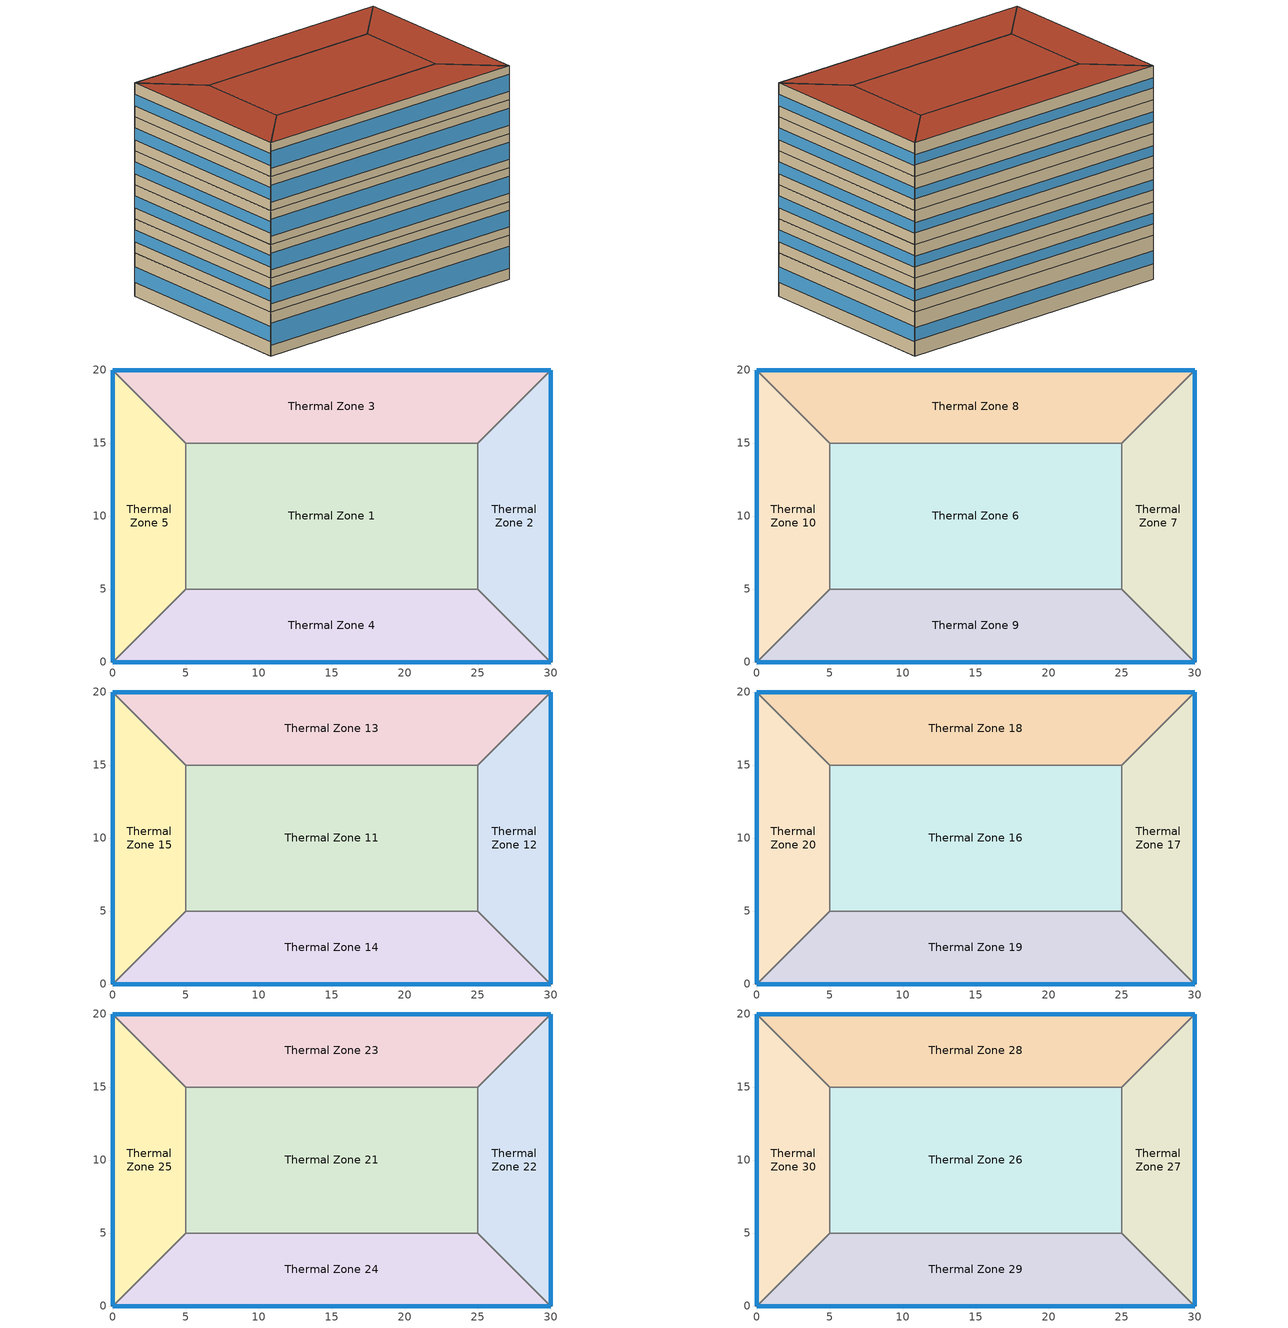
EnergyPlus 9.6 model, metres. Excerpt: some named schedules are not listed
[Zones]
Thermal Zone 1
 floor ground (ExtSlabCarpet): 5,5 5,15 25,15 25,5 z0
 wall to Thermal Zone 5 (Interior Wall): 5,15 5,5 z0:4.5
 wall to Thermal Zone 3 (Interior Wall): 25,15 5,15 z0:4.5
 wall to Thermal Zone 2 (Interior Wall): 25,5 25,15 z0:4.5
 wall to Thermal Zone 4 (Interior Wall): 5,5 25,5 z0:4.5
Thermal Zone 2
 floor ground (ExtSlabCarpet): 25,5 25,15 30,20 30,0 z0
 wall outside (Ext Wall): 30,0 30,20 z0:4.5
 wall to Thermal Zone 4 (Interior Wall): 25,5 30,0 z0:4.5
 wall to Thermal Zone 3 (Interior Wall): 30,20 25,15 z0:4.5
 window (Ext Window): 30,0.01 30,19.99 z1.46:3.04
Thermal Zone 3
 floor ground (ExtSlabCarpet): 5,15 0,20 30,20 25,15 z0
 wall outside (Ext Wall): 30,20 0,20 z0:4.5
 wall to Thermal Zone 5 (Interior Wall): 0,20 5,15 z0:4.5
 window (Ext Window): 29.99,20 0.01,20 z1.57:2.92
Thermal Zone 4
 floor ground (ExtSlabCarpet): 25,5 30,0 0,0 5,5 z0
 wall outside (Ext Wall): 0,0 30,0 z0:4.5
 wall to Thermal Zone 5 (Interior Wall): 5,5 0,0 z0:4.5
 window (Ext Window): 0.01,0 29.99,0 z1.12:3.38
Thermal Zone 5
 floor ground (ExtSlabCarpet): 0,20 5,15 5,5 0,0 z0
 wall outside (Ext Wall): 0,20 0,0 z0:4.5
 window (Ext Window): 0,19.99 0,0.01 z1.46:3.04
Thermal Zone 6
 floor to Thermal Zone 1 (Interior Floor): 5,5 5,15 25,15 25,5 z4.5
 wall to Thermal Zone 10 (Interior Wall): 5,15 5,5 z4.5:8
 wall to Thermal Zone 8 (Interior Wall): 25,15 5,15 z4.5:8
 wall to Thermal Zone 7 (Interior Wall): 25,5 25,15 z4.5:8
 wall to Thermal Zone 9 (Interior Wall): 5,5 25,5 z4.5:8
Thermal Zone 7
 floor to Thermal Zone 2 (Interior Floor): 25,5 25,15 30,20 30,0 z4.5
 wall outside (Ext Wall): 30,0 30,20 z4.5:8
 wall to Thermal Zone 9 (Interior Wall): 25,5 30,0 z4.5:8
 wall to Thermal Zone 8 (Interior Wall): 30,20 25,15 z4.5:8
 window (Ext Window): 30,0.01 30,19.99 z5.64:6.86
Thermal Zone 8
 floor to Thermal Zone 3 (Interior Floor): 5,15 0,20 30,20 25,15 z4.5
 wall outside (Ext Wall): 30,20 0,20 z4.5:8
 wall to Thermal Zone 10 (Interior Wall): 0,20 5,15 z4.5:8
 window (Ext Window): 29.99,20 0.01,20 z5.72:6.77
Thermal Zone 9
 floor to Thermal Zone 4 (Interior Floor): 25,5 30,0 0,0 5,5 z4.5
 wall outside (Ext Wall): 0,0 30,0 z4.5:8
 wall to Thermal Zone 10 (Interior Wall): 5,5 0,0 z4.5:8
 window (Ext Window): 0.01,0 29.99,0 z5.38:7.12
Thermal Zone 10
 floor to Thermal Zone 5 (Interior Floor): 0,20 5,15 5,5 0,0 z4.5
 wall outside (Ext Wall): 0,20 0,0 z4.5:8
 window (Ext Window): 0,19.99 0,0.01 z5.64:6.86
Thermal Zone 11
 floor to Thermal Zone 6 (Interior Floor): 5,5 5,15 25,15 25,5 z8
 wall to Thermal Zone 15 (Interior Wall): 5,15 5,5 z8:11.5
 wall to Thermal Zone 13 (Interior Wall): 25,15 5,15 z8:11.5
 wall to Thermal Zone 12 (Interior Wall): 25,5 25,15 z8:11.5
 wall to Thermal Zone 14 (Interior Wall): 5,5 25,5 z8:11.5
Thermal Zone 12
 floor to Thermal Zone 7 (Interior Floor): 25,5 25,15 30,20 30,0 z8
 wall outside (Ext Wall): 30,0 30,20 z8:11.5
 wall to Thermal Zone 14 (Interior Wall): 25,5 30,0 z8:11.5
 wall to Thermal Zone 13 (Interior Wall): 30,20 25,15 z8:11.5
 window (Ext Window): 30,0.01 30,19.99 z9.14:10.36
Thermal Zone 13
 floor to Thermal Zone 8 (Interior Floor): 5,15 0,20 30,20 25,15 z8
 wall outside (Ext Wall): 30,20 0,20 z8:11.5
 wall to Thermal Zone 15 (Interior Wall): 0,20 5,15 z8:11.5
 window (Ext Window): 29.99,20 0.01,20 z9.22:10.27
Thermal Zone 14
 floor to Thermal Zone 9 (Interior Floor): 25,5 30,0 0,0 5,5 z8
 wall outside (Ext Wall): 0,0 30,0 z8:11.5
 wall to Thermal Zone 15 (Interior Wall): 5,5 0,0 z8:11.5
 window (Ext Window): 0.01,0 29.99,0 z8.88:10.62
Thermal Zone 15
 floor to Thermal Zone 10 (Interior Floor): 0,20 5,15 5,5 0,0 z8
 wall outside (Ext Wall): 0,20 0,0 z8:11.5
 window (Ext Window): 0,19.99 0,0.01 z9.14:10.36
Thermal Zone 16
 floor to Thermal Zone 11 (Interior Floor): 5,5 5,15 25,15 25,5 z11.5
 wall to Thermal Zone 20 (Interior Wall): 5,15 5,5 z11.5:15
 wall to Thermal Zone 18 (Interior Wall): 25,15 5,15 z11.5:15
 wall to Thermal Zone 17 (Interior Wall): 25,5 25,15 z11.5:15
 wall to Thermal Zone 19 (Interior Wall): 5,5 25,5 z11.5:15
Thermal Zone 17
 floor to Thermal Zone 12 (Interior Floor): 25,5 25,15 30,20 30,0 z11.5
 wall outside (Ext Wall): 30,0 30,20 z11.5:15
 wall to Thermal Zone 19 (Interior Wall): 25,5 30,0 z11.5:15
 wall to Thermal Zone 18 (Interior Wall): 30,20 25,15 z11.5:15
 window (Ext Window): 30,0.01 30,19.99 z12.64:13.86
Thermal Zone 18
 floor to Thermal Zone 13 (Interior Floor): 5,15 0,20 30,20 25,15 z11.5
 wall outside (Ext Wall): 30,20 0,20 z11.5:15
 wall to Thermal Zone 20 (Interior Wall): 0,20 5,15 z11.5:15
 window (Ext Window): 29.99,20 0.01,20 z12.72:13.77
Thermal Zone 19
 floor to Thermal Zone 14 (Interior Floor): 25,5 30,0 0,0 5,5 z11.5
 wall outside (Ext Wall): 0,0 30,0 z11.5:15
 wall to Thermal Zone 20 (Interior Wall): 5,5 0,0 z11.5:15
 window (Ext Window): 0.01,0 29.99,0 z12.38:14.12
Thermal Zone 20
 floor to Thermal Zone 15 (Interior Floor): 0,20 5,15 5,5 0,0 z11.5
 wall outside (Ext Wall): 0,20 0,0 z11.5:15
 window (Ext Window): 0,19.99 0,0.01 z12.64:13.86
Thermal Zone 21
 floor to Thermal Zone 16 (Interior Floor): 5,5 5,15 25,15 25,5 z15
 wall to Thermal Zone 25 (Interior Wall): 5,15 5,5 z15:18.5
 wall to Thermal Zone 23 (Interior Wall): 25,15 5,15 z15:18.5
 wall to Thermal Zone 22 (Interior Wall): 25,5 25,15 z15:18.5
 wall to Thermal Zone 24 (Interior Wall): 5,5 25,5 z15:18.5
Thermal Zone 22
 floor to Thermal Zone 17 (Interior Floor): 25,5 25,15 30,20 30,0 z15
 wall outside (Ext Wall): 30,0 30,20 z15:18.5
 wall to Thermal Zone 24 (Interior Wall): 25,5 30,0 z15:18.5
 wall to Thermal Zone 23 (Interior Wall): 30,20 25,15 z15:18.5
 window (Ext Window): 30,0.01 30,19.99 z16.14:17.36
Thermal Zone 23
 floor to Thermal Zone 18 (Interior Floor): 5,15 0,20 30,20 25,15 z15
 wall outside (Ext Wall): 30,20 0,20 z15:18.5
 wall to Thermal Zone 25 (Interior Wall): 0,20 5,15 z15:18.5
 window (Ext Window): 29.99,20 0.01,20 z16.22:17.27
Thermal Zone 24
 floor to Thermal Zone 19 (Interior Floor): 25,5 30,0 0,0 5,5 z15
 wall outside (Ext Wall): 0,0 30,0 z15:18.5
 wall to Thermal Zone 25 (Interior Wall): 5,5 0,0 z15:18.5
 window (Ext Window): 0.01,0 29.99,0 z15.88:17.62
Thermal Zone 25
 floor to Thermal Zone 20 (Interior Floor): 0,20 5,15 5,5 0,0 z15
 wall outside (Ext Wall): 0,20 0,0 z15:18.5
 window (Ext Window): 0,19.99 0,0.01 z16.14:17.36
Thermal Zone 26
 floor to Thermal Zone 21 (Interior Floor): 5,5 5,15 25,15 25,5 z18.5
 wall to Thermal Zone 30 (Interior Wall): 5,15 5,5 z18.5:22
 wall to Thermal Zone 28 (Interior Wall): 25,15 5,15 z18.5:22
 wall to Thermal Zone 27 (Interior Wall): 25,5 25,15 z18.5:22
 wall to Thermal Zone 29 (Interior Wall): 5,5 25,5 z18.5:22
 roof outside (Ext Roof): 25,5 25,15 5,15 5,5 z22
Thermal Zone 27
 floor to Thermal Zone 22 (Interior Floor): 25,5 25,15 30,20 30,0 z18.5
 wall outside (Ext Wall): 30,0 30,20 z18.5:22
 wall to Thermal Zone 29 (Interior Wall): 25,5 30,0 z18.5:22
 wall to Thermal Zone 28 (Interior Wall): 30,20 25,15 z18.5:22
 window (Ext Window): 30,0.01 30,19.99 z19.64:20.86
 roof outside (Ext Roof): 30,0 30,20 25,15 25,5 z22
Thermal Zone 28
 floor to Thermal Zone 23 (Interior Floor): 5,15 0,20 30,20 25,15 z18.5
 wall outside (Ext Wall): 30,20 0,20 z18.5:22
 wall to Thermal Zone 30 (Interior Wall): 0,20 5,15 z18.5:22
 window (Ext Window): 29.99,20 0.01,20 z19.72:20.77
 roof outside (Ext Roof): 25,15 30,20 0,20 5,15 z22
Thermal Zone 29
 floor to Thermal Zone 24 (Interior Floor): 25,5 30,0 0,0 5,5 z18.5
 wall outside (Ext Wall): 0,0 30,0 z18.5:22
 wall to Thermal Zone 30 (Interior Wall): 5,5 0,0 z18.5:22
 window (Ext Window): 0.01,0 29.99,0 z19.38:21.12
 roof outside (Ext Roof): 5,5 0,0 30,0 25,5 z22
Thermal Zone 30
 floor to Thermal Zone 25 (Interior Floor): 0,20 5,15 5,5 0,0 z18.5
 wall outside (Ext Wall): 0,20 0,0 z18.5:22
 window (Ext Window): 0,19.99 0,0.01 z19.64:20.86
 roof outside (Ext Roof): 0,0 5,5 5,15 0,20 z22
[Building]
Building 1: North Axis {deg}=-0
[Site:Location]
Washington Dc Dulles IntL Ar: Latitude {deg}=38.98; Longitude {deg}=-77.47; Time Zone {hr}=-5; Elevation {m}=82
[SizingPeriod:DesignDay] Month=7; Day of Month=21; Day Type=SummerDesignDay; Daily Dry-Bulb Temperature Range {deltaC}=14.4; Dry-Bulb Temperature Range Modifier Type=DefaultMultipliers; Barometric Pressure {Pa}=86790; Wind Speed {m/s}=5; Wind Direction {deg}=340; Rain Indicator=No; Snow Indicator=No; Daylight Saving Time Indicator=No; Solar Model Indicator=ASHRAETau; ASHRAE Clear Sky Optical Depth for Beam Irradiance (taub)=0.339; ASHRAE Clear Sky Optical Depth for Diffuse Irradiance (taud)=2.366; Begin Environment Reset Mode=FullResetAtBeginEnvironment
Name | Maximum Dry-Bulb Temperature {C} | Humidity Condition Type | Wetbulb or DewPoint at Maximum Dry-Bulb {C} | Enthalpy at Maximum Dry-Bulb {J/kg}
SALT-LAKE-CITY-IAP Ann Clg .4% Condns DB=>MWB | 36.5 | Wetbulb | 17.1
SALT-LAKE-CITY-IAP Ann Clg .4% Condns DP=>MDB | 22.5 | Dewpoint | 15.6
SALT-LAKE-CITY-IAP Ann Clg .4% Condns Enth=>MDB | 30.8 | Enthalpy |  | 59300
SALT-LAKE-CITY-IAP Ann Clg .4% Condns WB=>MDB | 31.2 | Wetbulb | 19
[Material] Thermal Absorptance=0.9
Name | Roughness | Thickness m | Conductivity W/m-K | Density kg/m3 | Specific Heat J/kg-K | Solar Absorptance | Visible Absorptance
wall concrete | MediumRough | 0.2 | 0.5 | 2243 | 837 | 0.65 | 0.65
roof concrete | MediumRough | 0.25 | 0.5 | 2243 | 837 | 0.65 | 0.65
Wall Insulation [30]; Roof Insulation [30] | MediumRough | 0.1693 | 0.049 | 265 | 836.8 | 0.7 | 0.7
F16 Acoustic tile | MediumSmooth | 0.0191 | 0.06 | 368 | 590 | 0.3 | 0.3
M11 100mm lightweight concrete | MediumRough | 0.1016 | 0.53 | 1280 | 840 | 0.5 | 0.5
MAT-CC05 4 HW CONCRETE | Rough | 0.1016 | 1.311 | 2240 | 836.8 | 0.85 | 0.85
G01a 19mm gypsum board | MediumSmooth | 0.019 | 0.16 | 800 | 1090 | 0.4 | 0.4
[Material:AirGap]
Name | Thermal Resistance m2-K/W
F04 Wall air space resistance | 0.15
F05 Ceiling air space resistance | 0.18
[Material:NoMass]
CP02 CARPET PAD: Roughness=Smooth; Thermal Resistance m2-K/W=0.1; Thermal Absorptance=0.9; Solar Absorptance=0.8; Visible Absorptance=0.8
[WindowMaterial:SimpleGlazingSystem]
Window Material Simple Glazing System: U-Factor W/m2-K=1.8; Solar Heat Gain Coefficient=0.35
[Construction]
Ext Roof: roof concrete, Roof Insulation [30]
Ext Wall: wall concrete, Wall Insulation [30]
Ext Window: Window Material Simple Glazing System
ExtSlabCarpet: MAT-CC05 4 HW CONCRETE, CP02 CARPET PAD
Interior Floor: F16 Acoustic tile, F05 Ceiling air space resistance, M11 100mm lightweight concrete
Interior Wall: G01a 19mm gypsum board, F04 Wall air space resistance, G01a 19mm gypsum board
[Zone]
Thermal Zone 1; Thermal Zone 2; Thermal Zone 3; Thermal Zone 4; Thermal Zone 5: 0, 0, 0, 0, , 1, , , , , , Yes
Thermal Zone 6; Thermal Zone 7; Thermal Zone 8; Thermal Zone 9; Thermal Zone 10: 0, 0, 0, 4.5, , 1, , , , , , Yes
Thermal Zone 11; Thermal Zone 12; Thermal Zone 13; Thermal Zone 14; Thermal Zone 15: 0, 0, 0, 8, , 1, , , , , , Yes
Thermal Zone 16; Thermal Zone 17; Thermal Zone 18; Thermal Zone 19; Thermal Zone 20: 0, 0, 0, 11.5, , 1, , , , , , Yes
Thermal Zone 21; Thermal Zone 22; Thermal Zone 23; Thermal Zone 24; Thermal Zone 25: 0, 0, 0, 15, , 1, , , , , , Yes
Thermal Zone 26; Thermal Zone 27; Thermal Zone 28; Thermal Zone 29; Thermal Zone 30: 0, 0, 0, 18.5, , 1, , , , , , Yes
[ZoneControl:Thermostat] Temperature Difference Between Cutout And Setpoint deltaC=0
Name | Zone or ZoneList | Control Type Schedule | Control 1
Thermal Zone 1 Thermostat | Thermal Zone 1 | Thermal Zone 1 Thermostat Schedule | Thermostat Setpoint Dual Setpoint 1
Thermal Zone 2 Thermostat | Thermal Zone 2 | Thermal Zone 2 Thermostat Schedule | Thermostat Setpoint Dual Setpoint 2
Thermal Zone 3 Thermostat | Thermal Zone 3 | Thermal Zone 3 Thermostat Schedule | Thermostat Setpoint Dual Setpoint 3
Thermal Zone 4 Thermostat | Thermal Zone 4 | Thermal Zone 4 Thermostat Schedule | Thermostat Setpoint Dual Setpoint 4
Thermal Zone 5 Thermostat | Thermal Zone 5 | Thermal Zone 5 Thermostat Schedule | Thermostat Setpoint Dual Setpoint 5
Thermal Zone 6 Thermostat | Thermal Zone 6 | Thermal Zone 6 Thermostat Schedule | Thermostat Setpoint Dual Setpoint 6
Thermal Zone 7 Thermostat | Thermal Zone 7 | Thermal Zone 7 Thermostat Schedule | Thermostat Setpoint Dual Setpoint 7
Thermal Zone 8 Thermostat | Thermal Zone 8 | Thermal Zone 8 Thermostat Schedule | Thermostat Setpoint Dual Setpoint 8
Thermal Zone 9 Thermostat | Thermal Zone 9 | Thermal Zone 9 Thermostat Schedule | Thermostat Setpoint Dual Setpoint 9
Thermal Zone 10 Thermostat | Thermal Zone 10 | Thermal Zone 10 Thermostat Schedule | Thermostat Setpoint Dual Setpoint 10
Thermal Zone 11 Thermostat | Thermal Zone 11 | Thermal Zone 11 Thermostat Schedule | Thermostat Setpoint Dual Setpoint 11
Thermal Zone 12 Thermostat | Thermal Zone 12 | Thermal Zone 12 Thermostat Schedule | Thermostat Setpoint Dual Setpoint 12
Thermal Zone 13 Thermostat | Thermal Zone 13 | Thermal Zone 13 Thermostat Schedule | Thermostat Setpoint Dual Setpoint 13
Thermal Zone 14 Thermostat | Thermal Zone 14 | Thermal Zone 14 Thermostat Schedule | Thermostat Setpoint Dual Setpoint 14
Thermal Zone 15 Thermostat | Thermal Zone 15 | Thermal Zone 15 Thermostat Schedule | Thermostat Setpoint Dual Setpoint 15
Thermal Zone 16 Thermostat | Thermal Zone 16 | Thermal Zone 16 Thermostat Schedule | Thermostat Setpoint Dual Setpoint 16
Thermal Zone 17 Thermostat | Thermal Zone 17 | Thermal Zone 17 Thermostat Schedule | Thermostat Setpoint Dual Setpoint 17
Thermal Zone 18 Thermostat | Thermal Zone 18 | Thermal Zone 18 Thermostat Schedule | Thermostat Setpoint Dual Setpoint 18
Thermal Zone 19 Thermostat | Thermal Zone 19 | Thermal Zone 19 Thermostat Schedule | Thermostat Setpoint Dual Setpoint 19
Thermal Zone 20 Thermostat | Thermal Zone 20 | Thermal Zone 20 Thermostat Schedule | Thermostat Setpoint Dual Setpoint 20
Thermal Zone 21 Thermostat | Thermal Zone 21 | Thermal Zone 21 Thermostat Schedule | Thermostat Setpoint Dual Setpoint 21
Thermal Zone 22 Thermostat | Thermal Zone 22 | Thermal Zone 22 Thermostat Schedule | Thermostat Setpoint Dual Setpoint 22
Thermal Zone 23 Thermostat | Thermal Zone 23 | Thermal Zone 23 Thermostat Schedule | Thermostat Setpoint Dual Setpoint 23
Thermal Zone 24 Thermostat | Thermal Zone 24 | Thermal Zone 24 Thermostat Schedule | Thermostat Setpoint Dual Setpoint 24
Thermal Zone 25 Thermostat | Thermal Zone 25 | Thermal Zone 25 Thermostat Schedule | Thermostat Setpoint Dual Setpoint 25
Thermal Zone 26 Thermostat | Thermal Zone 26 | Thermal Zone 26 Thermostat Schedule | Thermostat Setpoint Dual Setpoint 26
Thermal Zone 27 Thermostat | Thermal Zone 27 | Thermal Zone 27 Thermostat Schedule | Thermostat Setpoint Dual Setpoint 27
Thermal Zone 28 Thermostat | Thermal Zone 28 | Thermal Zone 28 Thermostat Schedule | Thermostat Setpoint Dual Setpoint 28
Thermal Zone 29 Thermostat | Thermal Zone 29 | Thermal Zone 29 Thermostat Schedule | Thermostat Setpoint Dual Setpoint 29
Thermal Zone 30 Thermostat | Thermal Zone 30 | Thermal Zone 30 Thermostat Schedule | Thermostat Setpoint Dual Setpoint 30
[ThermostatSetpoint:DualSetpoint]
Name | Heating Setpoint Temperature Schedule | Cooling Setpoint Temperature Schedule
Thermostat Setpoint Dual Setpoint 1 | HtgSetp 1 | ClgSetp 1
Thermostat Setpoint Dual Setpoint 2 | HtgSetp 2 | ClgSetp 2
Thermostat Setpoint Dual Setpoint 3 | HtgSetp 3 | ClgSetp 3
Thermostat Setpoint Dual Setpoint 4 | HtgSetp 4 | ClgSetp 4
Thermostat Setpoint Dual Setpoint 5 | HtgSetp 5 | ClgSetp 5
Thermostat Setpoint Dual Setpoint 6 | HtgSetp 6 | ClgSetp 6
Thermostat Setpoint Dual Setpoint 7 | HtgSetp 7 | ClgSetp 7
Thermostat Setpoint Dual Setpoint 8 | HtgSetp 8 | ClgSetp 8
Thermostat Setpoint Dual Setpoint 9 | HtgSetp 9 | ClgSetp 9
Thermostat Setpoint Dual Setpoint 10 | HtgSetp 10 | ClgSetp 10
Thermostat Setpoint Dual Setpoint 11 | HtgSetp 11 | ClgSetp 11
Thermostat Setpoint Dual Setpoint 12 | HtgSetp 12 | ClgSetp 12
Thermostat Setpoint Dual Setpoint 13 | HtgSetp 13 | ClgSetp 13
Thermostat Setpoint Dual Setpoint 14 | HtgSetp 14 | ClgSetp 14
Thermostat Setpoint Dual Setpoint 15 | HtgSetp 15 | ClgSetp 15
Thermostat Setpoint Dual Setpoint 16 | HtgSetp 16 | ClgSetp 16
Thermostat Setpoint Dual Setpoint 17 | HtgSetp 17 | ClgSetp 17
Thermostat Setpoint Dual Setpoint 18 | HtgSetp 18 | ClgSetp 18
Thermostat Setpoint Dual Setpoint 19 | HtgSetp 19 | ClgSetp 19
Thermostat Setpoint Dual Setpoint 20 | HtgSetp 20 | ClgSetp 20
Thermostat Setpoint Dual Setpoint 21 | HtgSetp 21 | ClgSetp 21
Thermostat Setpoint Dual Setpoint 22 | HtgSetp 22 | ClgSetp 22
Thermostat Setpoint Dual Setpoint 23 | HtgSetp 23 | ClgSetp 23
Thermostat Setpoint Dual Setpoint 24 | HtgSetp 24 | ClgSetp 24
Thermostat Setpoint Dual Setpoint 25 | HtgSetp 25 | ClgSetp 25
Thermostat Setpoint Dual Setpoint 26 | HtgSetp 26 | ClgSetp 26
Thermostat Setpoint Dual Setpoint 27 | HtgSetp 27 | ClgSetp 27
Thermostat Setpoint Dual Setpoint 28 | HtgSetp 28 | ClgSetp 28
Thermostat Setpoint Dual Setpoint 29 | HtgSetp 29 | ClgSetp 29
Thermostat Setpoint Dual Setpoint 30 | HtgSetp 30 | ClgSetp 30
[Zone equipment]
Thermal Zone 1: VRF Zone Terminal 1
Thermal Zone 2: VRF Zone Terminal 2
Thermal Zone 3: VRF Zone Terminal 3
Thermal Zone 4: VRF Zone Terminal 4
Thermal Zone 5: VRF Zone Terminal 5
Thermal Zone 6: VRF Zone Terminal 6
Thermal Zone 7: VRF Zone Terminal 7
Thermal Zone 8: VRF Zone Terminal 8
Thermal Zone 9: VRF Zone Terminal 9
Thermal Zone 10: VRF Zone Terminal 10
Thermal Zone 11: VRF Zone Terminal 11
Thermal Zone 12: VRF Zone Terminal 12
Thermal Zone 13: VRF Zone Terminal 13
Thermal Zone 14: VRF Zone Terminal 14
Thermal Zone 15: VRF Zone Terminal 15
Thermal Zone 16: VRF Zone Terminal 16
Thermal Zone 17: VRF Zone Terminal 17
Thermal Zone 18: VRF Zone Terminal 18
Thermal Zone 19: VRF Zone Terminal 19
Thermal Zone 20: VRF Zone Terminal 20
Thermal Zone 21: VRF Zone Terminal 21
Thermal Zone 22: VRF Zone Terminal 22
Thermal Zone 23: VRF Zone Terminal 23
Thermal Zone 24: VRF Zone Terminal 24
Thermal Zone 25: VRF Zone Terminal 25
Thermal Zone 26: VRF Zone Terminal 26
Thermal Zone 27: VRF Zone Terminal 27
Thermal Zone 28: VRF Zone Terminal 28
Thermal Zone 29: VRF Zone Terminal 29
Thermal Zone 30: VRF Zone Terminal 30
[Sizing:Zone] Zone Cooling Design Supply Air Temperature Input Method=SupplyAirTemperature; Zone Cooling Design Supply Air Temperature C=14; Zone Cooling Design Supply Air Temperature Difference deltaC=11.11; Zone Heating Design Supply Air Temperature Input Method=SupplyAirTemperature; Zone Heating Design Supply Air Temperature C=45; Zone Heating Design Supply Air Temperature Difference deltaC=11.11; Zone Cooling Design Supply Air Humidity Ratio kgWater/kgDryAir=0.0085; Zone Heating Design Supply Air Humidity Ratio kgWater/kgDryAir=0.008; Cooling Design Air Flow Method=DesignDay; Cooling Design Air Flow Rate m3/s=0; Cooling Minimum Air Flow per Zone Floor Area m3/s-m2=0.000762; Cooling Minimum Air Flow m3/s=0; Cooling Minimum Air Flow Fraction=0; Heating Design Air Flow Method=DesignDay; Heating Design Air Flow Rate m3/s=0; Heating Maximum Air Flow per Zone Floor Area m3/s-m2=0.002032; Heating Maximum Air Flow m3/s=0.141576; Heating Maximum Air Flow Fraction=0.3; Account for Dedicated Outdoor Air System=No
Name | Design Specification Outdoor Air Object
Thermal Zone 1 | Ventilation 1
Thermal Zone 2 | Ventilation 2
Thermal Zone 3 | Ventilation 3
Thermal Zone 4 | Ventilation 4
Thermal Zone 5 | Ventilation 5
Thermal Zone 6 | Ventilation 6
Thermal Zone 7 | Ventilation 7
Thermal Zone 8 | Ventilation 8
Thermal Zone 9 | Ventilation 9
Thermal Zone 10 | Ventilation 10
Thermal Zone 11 | Ventilation 11
Thermal Zone 12 | Ventilation 12
Thermal Zone 13 | Ventilation 13
Thermal Zone 14 | Ventilation 14
Thermal Zone 15 | Ventilation 15
Thermal Zone 16 | Ventilation 16
Thermal Zone 17 | Ventilation 17
Thermal Zone 18 | Ventilation 18
Thermal Zone 19 | Ventilation 19
Thermal Zone 20 | Ventilation 20
Thermal Zone 21 | Ventilation 21
Thermal Zone 22 | Ventilation 22
Thermal Zone 23 | Ventilation 23
Thermal Zone 24 | Ventilation 24
Thermal Zone 25 | Ventilation 25
Thermal Zone 26 | Ventilation 26
Thermal Zone 27 | Ventilation 27
Thermal Zone 28 | Ventilation 28
Thermal Zone 29 | Ventilation 29
Thermal Zone 30 | Ventilation 30
[DesignSpecification:OutdoorAir] Outdoor Air Method=Sum; Outdoor Air Flow per Person m3/s-person=0; Outdoor Air Flow per Zone Floor Area m3/s-m2=0; Outdoor Air Flow per Zone m3/s=0; Outdoor Air Flow Air Changes per Hour 1/hr=1.2
Ventilation 1; Ventilation 2; Ventilation 3; Ventilation 4; Ventilation 5; Ventilation 6; Ventilation 7; Ventilation 8; Ventilation 9; Ventilation 10; Ventilation 11; Ventilation 12; Ventilation 13; Ventilation 14; Ventilation 15; Ventilation 16; Ventilation 17; Ventilation 18; Ventilation 19; Ventilation 20; Ventilation 21; Ventilation 22; Ventilation 23; Ventilation 24; Ventilation 25; Ventilation 26; Ventilation 27; Ventilation 28; Ventilation 29; Ventilation 30
[Schedule:Day:Interval]
HtgSetp Summer Design Day 1; HtgSetp Summer Design Day 2; HtgSetp Summer Design Day 3; HtgSetp Summer Design Day 4; HtgSetp Summer Design Day 5; HtgSetp Summer Design Day 6; HtgSetp Summer Design Day 7: No, 24:00, 15.6
HtgSetp Winter Design Day 1; HtgSetp Winter Design Day 2; HtgSetp Winter Design Day 3; HtgSetp Winter Design Day 4; HtgSetp Winter Design Day 5; HtgSetp Winter Design Day 6; HtgSetp Winter Design Day 7: No, 24:00, 21
ClgSetp Summer Design Day 1; ClgSetp Summer Design Day 2; ClgSetp Summer Design Day 3; ClgSetp Summer Design Day 4; ClgSetp Summer Design Day 5; ClgSetp Summer Design Day 6: No, 06:00, 26.7, 22:00, 24, 24:00, 26.7
ClgSetp Winter Design Day 1; ClgSetp Winter Design Day 2; ClgSetp Winter Design Day 3; ClgSetp Winter Design Day 4; ClgSetp Winter Design Day 5; ClgSetp Winter Design Day 6: No, 24:00, 26.7
ClgSetp Default Schedule 1; ClgSetp Default Schedule 2; ClgSetp Default Schedule 3; ClgSetp Default Schedule 4; ClgSetp Default Schedule 5: Temperature 37, No, 01:00, 28, 02:00, 28, 03:00, 28, 04:00, 28, 05:00, 28, 06:00, 28, 07:00, 28, 08:00, 28, 09:00, 24, 10:00, 24, 11:00, 24, 12:00, 24, 13:00, 24, 14:00, 24, 15:00, 24, 16:00, 24, 17:00, 24, 18:00, 24, 19:00, 24, 20:00, 24, 21:00, 28, 22:00, 28, 23:00, 28, 24:00, 28
HtgSetp Default Schedule 1; HtgSetp Default Schedule 2; HtgSetp Default Schedule 3; HtgSetp Default Schedule 4; HtgSetp Default Schedule 5: Temperature 36, No, 01:00, 18, 02:00, 18, 03:00, 18, 04:00, 18, 05:00, 18, 06:00, 18, 07:00, 18, 08:00, 18, 09:00, 20, 10:00, 20, 11:00, 20, 12:00, 20, 13:00, 20, 14:00, 20, 15:00, 20, 16:00, 20, 17:00, 20, 18:00, 20, 19:00, 20, 20:00, 20, 21:00, 18, 22:00, 18, 23:00, 18, 24:00, 18
ClgSetp Default Schedule 6: Temperature 37, No, 01:00, 29, 02:00, 29, 03:00, 29, 04:00, 29, 05:00, 29, 06:00, 29, 07:00, 29, 08:00, 29, 09:00, 24.5, 10:00, 24.5, 11:00, 24.5, 12:00, 24.5, 13:00, 24.5, 14:00, 24.5, 15:00, 24.5, 16:00, 24.5, 17:00, 24.5, 18:00, 24.5, 19:00, 29, 20:00, 29, 21:00, 29, 22:00, 29, 23:00, 29, 24:00, 29
HtgSetp Default Schedule 6; HtgSetp Default Schedule 7: Temperature 36, No, 01:00, 19, 02:00, 19, 03:00, 19, 04:00, 19, 05:00, 19, 06:00, 19, 07:00, 19, 08:00, 19, 09:00, 21, 10:00, 21, 11:00, 21, 12:00, 21, 13:00, 21, 14:00, 21, 15:00, 21, 16:00, 21, 17:00, 21, 18:00, 21, 19:00, 19, 20:00, 19, 21:00, 19, 22:00, 19, 23:00, 19, 24:00, 19
[Schedule:Week:Daily]
HtgSetp 1 Week Rule - Jan1-Dec31: HtgSetp Default Schedule 1, HtgSetp Default Schedule 1, HtgSetp Default Schedule 1, HtgSetp Default Schedule 1, HtgSetp Default Schedule 1, HtgSetp Default Schedule 1, HtgSetp Default Schedule 1, HtgSetp Default Schedule 1, HtgSetp Summer Design Day 1, HtgSetp Winter Design Day 1, HtgSetp Default Schedule 1, HtgSetp Default Schedule 1
ClgSetp 1 Week Rule - Jan1-Dec31: ClgSetp Default Schedule 1, ClgSetp Default Schedule 1, ClgSetp Default Schedule 1, ClgSetp Default Schedule 1, ClgSetp Default Schedule 1, ClgSetp Default Schedule 1, ClgSetp Default Schedule 1, ClgSetp Default Schedule 1, ClgSetp Summer Design Day 1, ClgSetp Winter Design Day 1, ClgSetp Default Schedule 1, ClgSetp Default Schedule 1
HtgSetp 2 Week Rule - Jan1-Dec31: HtgSetp Default Schedule 2, HtgSetp Default Schedule 2, HtgSetp Default Schedule 2, HtgSetp Default Schedule 2, HtgSetp Default Schedule 2, HtgSetp Default Schedule 2, HtgSetp Default Schedule 2, HtgSetp Default Schedule 2, HtgSetp Summer Design Day 2, HtgSetp Winter Design Day 2, HtgSetp Default Schedule 2, HtgSetp Default Schedule 2
ClgSetp 2 Week Rule - Jan1-Dec31: ClgSetp Default Schedule 2, ClgSetp Default Schedule 2, ClgSetp Default Schedule 2, ClgSetp Default Schedule 2, ClgSetp Default Schedule 2, ClgSetp Default Schedule 2, ClgSetp Default Schedule 2, ClgSetp Default Schedule 2, ClgSetp Summer Design Day 2, ClgSetp Winter Design Day 2, ClgSetp Default Schedule 2, ClgSetp Default Schedule 2
HtgSetp 3 Week Rule - Jan1-Dec31: HtgSetp Default Schedule 3, HtgSetp Default Schedule 3, HtgSetp Default Schedule 3, HtgSetp Default Schedule 3, HtgSetp Default Schedule 3, HtgSetp Default Schedule 3, HtgSetp Default Schedule 3, HtgSetp Default Schedule 3, HtgSetp Summer Design Day 3, HtgSetp Winter Design Day 3, HtgSetp Default Schedule 3, HtgSetp Default Schedule 3
ClgSetp 3 Week Rule - Jan1-Dec31: ClgSetp Default Schedule 3, ClgSetp Default Schedule 3, ClgSetp Default Schedule 3, ClgSetp Default Schedule 3, ClgSetp Default Schedule 3, ClgSetp Default Schedule 3, ClgSetp Default Schedule 3, ClgSetp Default Schedule 3, ClgSetp Summer Design Day 3, ClgSetp Winter Design Day 3, ClgSetp Default Schedule 3, ClgSetp Default Schedule 3
HtgSetp 4 Week Rule - Jan1-Dec31: HtgSetp Default Schedule 4, HtgSetp Default Schedule 4, HtgSetp Default Schedule 4, HtgSetp Default Schedule 4, HtgSetp Default Schedule 4, HtgSetp Default Schedule 4, HtgSetp Default Schedule 4, HtgSetp Default Schedule 4, HtgSetp Summer Design Day 4, HtgSetp Winter Design Day 4, HtgSetp Default Schedule 4, HtgSetp Default Schedule 4
ClgSetp 4 Week Rule - Jan1-Dec31: ClgSetp Default Schedule 4, ClgSetp Default Schedule 4, ClgSetp Default Schedule 4, ClgSetp Default Schedule 4, ClgSetp Default Schedule 4, ClgSetp Default Schedule 4, ClgSetp Default Schedule 4, ClgSetp Default Schedule 4, ClgSetp Summer Design Day 4, ClgSetp Winter Design Day 4, ClgSetp Default Schedule 4, ClgSetp Default Schedule 4
HtgSetp 5 Week Rule - Jan1-Dec31: HtgSetp Default Schedule 5, HtgSetp Default Schedule 5, HtgSetp Default Schedule 5, HtgSetp Default Schedule 5, HtgSetp Default Schedule 5, HtgSetp Default Schedule 5, HtgSetp Default Schedule 5, HtgSetp Default Schedule 5, HtgSetp Summer Design Day 5, HtgSetp Winter Design Day 5, HtgSetp Default Schedule 5, HtgSetp Default Schedule 5
ClgSetp 5 Week Rule - Jan1-Dec31: ClgSetp Default Schedule 5, ClgSetp Default Schedule 5, ClgSetp Default Schedule 5, ClgSetp Default Schedule 5, ClgSetp Default Schedule 5, ClgSetp Default Schedule 5, ClgSetp Default Schedule 5, ClgSetp Default Schedule 5, ClgSetp Summer Design Day 5, ClgSetp Winter Design Day 5, ClgSetp Default Schedule 5, ClgSetp Default Schedule 5
HtgSetp 6 Week Rule - Jan1-Dec31: HtgSetp Default Schedule 6, HtgSetp Default Schedule 6, HtgSetp Default Schedule 6, HtgSetp Default Schedule 6, HtgSetp Default Schedule 6, HtgSetp Default Schedule 6, HtgSetp Default Schedule 6, HtgSetp Default Schedule 6, HtgSetp Summer Design Day 6, HtgSetp Winter Design Day 6, HtgSetp Default Schedule 6, HtgSetp Default Schedule 6
ClgSetp 6 Week Rule - Jan1-Dec31: ClgSetp Default Schedule 6, ClgSetp Default Schedule 6, ClgSetp Default Schedule 6, ClgSetp Default Schedule 6, ClgSetp Default Schedule 6, ClgSetp Default Schedule 6, ClgSetp Default Schedule 6, ClgSetp Default Schedule 6, ClgSetp Summer Design Day 6, ClgSetp Winter Design Day 6, ClgSetp Default Schedule 6, ClgSetp Default Schedule 6
HtgSetp 7 Week Rule - Jan1-Dec31: HtgSetp Default Schedule 7, HtgSetp Default Schedule 7, HtgSetp Default Schedule 7, HtgSetp Default Schedule 7, HtgSetp Default Schedule 7, HtgSetp Default Schedule 7, HtgSetp Default Schedule 7, HtgSetp Default Schedule 7, HtgSetp Summer Design Day 7, HtgSetp Winter Design Day 7, HtgSetp Default Schedule 7, HtgSetp Default Schedule 7
ClgSetp 7 Week Rule - Jan1-Dec31: ClgSetp Default Schedule 7, ClgSetp Default Schedule 7, ClgSetp Default Schedule 7, ClgSetp Default Schedule 7, ClgSetp Default Schedule 7, ClgSetp Default Schedule 7, ClgSetp Default Schedule 7, ClgSetp Default Schedule 7, ClgSetp Summer Design Day 7, ClgSetp Winter Design Day 7, ClgSetp Default Schedule 7, ClgSetp Default Schedule 7
HtgSetp 8 Week Rule - Jan1-Dec31: HtgSetp Default Schedule 8, HtgSetp Default Schedule 8, HtgSetp Default Schedule 8, HtgSetp Default Schedule 8, HtgSetp Default Schedule 8, HtgSetp Default Schedule 8, HtgSetp Default Schedule 8, HtgSetp Default Schedule 8, HtgSetp Summer Design Day 8, HtgSetp Winter Design Day 8, HtgSetp Default Schedule 8, HtgSetp Default Schedule 8
ClgSetp 8 Week Rule - Jan1-Dec31: ClgSetp Default Schedule 8, ClgSetp Default Schedule 8, ClgSetp Default Schedule 8, ClgSetp Default Schedule 8, ClgSetp Default Schedule 8, ClgSetp Default Schedule 8, ClgSetp Default Schedule 8, ClgSetp Default Schedule 8, ClgSetp Summer Design Day 8, ClgSetp Winter Design Day 8, ClgSetp Default Schedule 8, ClgSetp Default Schedule 8
HtgSetp 9 Week Rule - Jan1-Dec31: HtgSetp Default Schedule 9, HtgSetp Default Schedule 9, HtgSetp Default Schedule 9, HtgSetp Default Schedule 9, HtgSetp Default Schedule 9, HtgSetp Default Schedule 9, HtgSetp Default Schedule 9, HtgSetp Default Schedule 9, HtgSetp Summer Design Day 9, HtgSetp Winter Design Day 9, HtgSetp Default Schedule 9, HtgSetp Default Schedule 9
ClgSetp 9 Week Rule - Jan1-Dec31: ClgSetp Default Schedule 9, ClgSetp Default Schedule 9, ClgSetp Default Schedule 9, ClgSetp Default Schedule 9, ClgSetp Default Schedule 9, ClgSetp Default Schedule 9, ClgSetp Default Schedule 9, ClgSetp Default Schedule 9, ClgSetp Summer Design Day 9, ClgSetp Winter Design Day 9, ClgSetp Default Schedule 9, ClgSetp Default Schedule 9
HtgSetp 10 Week Rule - Jan1-Dec31: HtgSetp Default Schedule 10, HtgSetp Default Schedule 10, HtgSetp Default Schedule 10, HtgSetp Default Schedule 10, HtgSetp Default Schedule 10, HtgSetp Default Schedule 10, HtgSetp Default Schedule 10, HtgSetp Default Schedule 10, HtgSetp Summer Design Day 10, HtgSetp Winter Design Day 10, HtgSetp Default Schedule 10, HtgSetp Default Schedule 10
ClgSetp 10 Week Rule - Jan1-Dec31: ClgSetp Default Schedule 10, ClgSetp Default Schedule 10, ClgSetp Default Schedule 10, ClgSetp Default Schedule 10, ClgSetp Default Schedule 10, ClgSetp Default Schedule 10, ClgSetp Default Schedule 10, ClgSetp Default Schedule 10, ClgSetp Summer Design Day 10, ClgSetp Winter Design Day 10, ClgSetp Default Schedule 10, ClgSetp Default Schedule 10
HtgSetp 11 Week Rule - Jan1-Dec31: HtgSetp Default Schedule 11, HtgSetp Default Schedule 11, HtgSetp Default Schedule 11, HtgSetp Default Schedule 11, HtgSetp Default Schedule 11, HtgSetp Default Schedule 11, HtgSetp Default Schedule 11, HtgSetp Default Schedule 11, HtgSetp Summer Design Day 11, HtgSetp Winter Design Day 11, HtgSetp Default Schedule 11, HtgSetp Default Schedule 11
ClgSetp 11 Week Rule - Jan1-Dec31: ClgSetp Default Schedule 11, ClgSetp Default Schedule 11, ClgSetp Default Schedule 11, ClgSetp Default Schedule 11, ClgSetp Default Schedule 11, ClgSetp Default Schedule 11, ClgSetp Default Schedule 11, ClgSetp Default Schedule 11, ClgSetp Summer Design Day 11, ClgSetp Winter Design Day 11, ClgSetp Default Schedule 11, ClgSetp Default Schedule 11
HtgSetp 12 Week Rule - Jan1-Dec31: HtgSetp Default Schedule 12, HtgSetp Default Schedule 12, HtgSetp Default Schedule 12, HtgSetp Default Schedule 12, HtgSetp Default Schedule 12, HtgSetp Default Schedule 12, HtgSetp Default Schedule 12, HtgSetp Default Schedule 12, HtgSetp Summer Design Day 12, HtgSetp Winter Design Day 12, HtgSetp Default Schedule 12, HtgSetp Default Schedule 12
ClgSetp 12 Week Rule - Jan1-Dec31: ClgSetp Default Schedule 12, ClgSetp Default Schedule 12, ClgSetp Default Schedule 12, ClgSetp Default Schedule 12, ClgSetp Default Schedule 12, ClgSetp Default Schedule 12, ClgSetp Default Schedule 12, ClgSetp Default Schedule 12, ClgSetp Summer Design Day 12, ClgSetp Winter Design Day 12, ClgSetp Default Schedule 12, ClgSetp Default Schedule 12
HtgSetp 13 Week Rule - Jan1-Dec31: HtgSetp Default Schedule 13, HtgSetp Default Schedule 13, HtgSetp Default Schedule 13, HtgSetp Default Schedule 13, HtgSetp Default Schedule 13, HtgSetp Default Schedule 13, HtgSetp Default Schedule 13, HtgSetp Default Schedule 13, HtgSetp Summer Design Day 13, HtgSetp Winter Design Day 13, HtgSetp Default Schedule 13, HtgSetp Default Schedule 13
ClgSetp 13 Week Rule - Jan1-Dec31: ClgSetp Default Schedule 13, ClgSetp Default Schedule 13, ClgSetp Default Schedule 13, ClgSetp Default Schedule 13, ClgSetp Default Schedule 13, ClgSetp Default Schedule 13, ClgSetp Default Schedule 13, ClgSetp Default Schedule 13, ClgSetp Summer Design Day 13, ClgSetp Winter Design Day 13, ClgSetp Default Schedule 13, ClgSetp Default Schedule 13
HtgSetp 14 Week Rule - Jan1-Dec31: HtgSetp Default Schedule 14, HtgSetp Default Schedule 14, HtgSetp Default Schedule 14, HtgSetp Default Schedule 14, HtgSetp Default Schedule 14, HtgSetp Default Schedule 14, HtgSetp Default Schedule 14, HtgSetp Default Schedule 14, HtgSetp Summer Design Day 14, HtgSetp Winter Design Day 14, HtgSetp Default Schedule 14, HtgSetp Default Schedule 14
ClgSetp 14 Week Rule - Jan1-Dec31: ClgSetp Default Schedule 14, ClgSetp Default Schedule 14, ClgSetp Default Schedule 14, ClgSetp Default Schedule 14, ClgSetp Default Schedule 14, ClgSetp Default Schedule 14, ClgSetp Default Schedule 14, ClgSetp Default Schedule 14, ClgSetp Summer Design Day 14, ClgSetp Winter Design Day 14, ClgSetp Default Schedule 14, ClgSetp Default Schedule 14
HtgSetp 15 Week Rule - Jan1-Dec31: HtgSetp Default Schedule 15, HtgSetp Default Schedule 15, HtgSetp Default Schedule 15, HtgSetp Default Schedule 15, HtgSetp Default Schedule 15, HtgSetp Default Schedule 15, HtgSetp Default Schedule 15, HtgSetp Default Schedule 15, HtgSetp Summer Design Day 15, HtgSetp Winter Design Day 15, HtgSetp Default Schedule 15, HtgSetp Default Schedule 15
ClgSetp 15 Week Rule - Jan1-Dec31: ClgSetp Default Schedule 15, ClgSetp Default Schedule 15, ClgSetp Default Schedule 15, ClgSetp Default Schedule 15, ClgSetp Default Schedule 15, ClgSetp Default Schedule 15, ClgSetp Default Schedule 15, ClgSetp Default Schedule 15, ClgSetp Summer Design Day 15, ClgSetp Winter Design Day 15, ClgSetp Default Schedule 15, ClgSetp Default Schedule 15
HtgSetp 16 Week Rule - Jan1-Dec31: HtgSetp Default Schedule 16, HtgSetp Default Schedule 16, HtgSetp Default Schedule 16, HtgSetp Default Schedule 16, HtgSetp Default Schedule 16, HtgSetp Default Schedule 16, HtgSetp Default Schedule 16, HtgSetp Default Schedule 16, HtgSetp Summer Design Day 16, HtgSetp Winter Design Day 16, HtgSetp Default Schedule 16, HtgSetp Default Schedule 16
ClgSetp 16 Week Rule - Jan1-Dec31: ClgSetp Default Schedule 16, ClgSetp Default Schedule 16, ClgSetp Default Schedule 16, ClgSetp Default Schedule 16, ClgSetp Default Schedule 16, ClgSetp Default Schedule 16, ClgSetp Default Schedule 16, ClgSetp Default Schedule 16, ClgSetp Summer Design Day 16, ClgSetp Winter Design Day 16, ClgSetp Default Schedule 16, ClgSetp Default Schedule 16
HtgSetp 17 Week Rule - Jan1-Dec31: HtgSetp Default Schedule 17, HtgSetp Default Schedule 17, HtgSetp Default Schedule 17, HtgSetp Default Schedule 17, HtgSetp Default Schedule 17, HtgSetp Default Schedule 17, HtgSetp Default Schedule 17, HtgSetp Default Schedule 17, HtgSetp Summer Design Day 17, HtgSetp Winter Design Day 17, HtgSetp Default Schedule 17, HtgSetp Default Schedule 17
ClgSetp 17 Week Rule - Jan1-Dec31: ClgSetp Default Schedule 17, ClgSetp Default Schedule 17, ClgSetp Default Schedule 17, ClgSetp Default Schedule 17, ClgSetp Default Schedule 17, ClgSetp Default Schedule 17, ClgSetp Default Schedule 17, ClgSetp Default Schedule 17, ClgSetp Summer Design Day 17, ClgSetp Winter Design Day 17, ClgSetp Default Schedule 17, ClgSetp Default Schedule 17
HtgSetp 18 Week Rule - Jan1-Dec31: HtgSetp Default Schedule 18, HtgSetp Default Schedule 18, HtgSetp Default Schedule 18, HtgSetp Default Schedule 18, HtgSetp Default Schedule 18, HtgSetp Default Schedule 18, HtgSetp Default Schedule 18, HtgSetp Default Schedule 18, HtgSetp Summer Design Day 18, HtgSetp Winter Design Day 18, HtgSetp Default Schedule 18, HtgSetp Default Schedule 18
ClgSetp 18 Week Rule - Jan1-Dec31: ClgSetp Default Schedule 18, ClgSetp Default Schedule 18, ClgSetp Default Schedule 18, ClgSetp Default Schedule 18, ClgSetp Default Schedule 18, ClgSetp Default Schedule 18, ClgSetp Default Schedule 18, ClgSetp Default Schedule 18, ClgSetp Summer Design Day 18, ClgSetp Winter Design Day 18, ClgSetp Default Schedule 18, ClgSetp Default Schedule 18
HtgSetp 19 Week Rule - Jan1-Dec31: HtgSetp Default Schedule 19, HtgSetp Default Schedule 19, HtgSetp Default Schedule 19, HtgSetp Default Schedule 19, HtgSetp Default Schedule 19, HtgSetp Default Schedule 19, HtgSetp Default Schedule 19, HtgSetp Default Schedule 19, HtgSetp Summer Design Day 19, HtgSetp Winter Design Day 19, HtgSetp Default Schedule 19, HtgSetp Default Schedule 19
ClgSetp 19 Week Rule - Jan1-Dec31: ClgSetp Default Schedule 19, ClgSetp Default Schedule 19, ClgSetp Default Schedule 19, ClgSetp Default Schedule 19, ClgSetp Default Schedule 19, ClgSetp Default Schedule 19, ClgSetp Default Schedule 19, ClgSetp Default Schedule 19, ClgSetp Summer Design Day 19, ClgSetp Winter Design Day 19, ClgSetp Default Schedule 19, ClgSetp Default Schedule 19
HtgSetp 20 Week Rule - Jan1-Dec31: HtgSetp Default Schedule 20, HtgSetp Default Schedule 20, HtgSetp Default Schedule 20, HtgSetp Default Schedule 20, HtgSetp Default Schedule 20, HtgSetp Default Schedule 20, HtgSetp Default Schedule 20, HtgSetp Default Schedule 20, HtgSetp Summer Design Day 20, HtgSetp Winter Design Day 20, HtgSetp Default Schedule 20, HtgSetp Default Schedule 20
ClgSetp 20 Week Rule - Jan1-Dec31: ClgSetp Default Schedule 20, ClgSetp Default Schedule 20, ClgSetp Default Schedule 20, ClgSetp Default Schedule 20, ClgSetp Default Schedule 20, ClgSetp Default Schedule 20, ClgSetp Default Schedule 20, ClgSetp Default Schedule 20, ClgSetp Summer Design Day 20, ClgSetp Winter Design Day 20, ClgSetp Default Schedule 20, ClgSetp Default Schedule 20
HtgSetp 21 Week Rule - Jan1-Dec31: HtgSetp Default Schedule 21, HtgSetp Default Schedule 21, HtgSetp Default Schedule 21, HtgSetp Default Schedule 21, HtgSetp Default Schedule 21, HtgSetp Default Schedule 21, HtgSetp Default Schedule 21, HtgSetp Default Schedule 21, HtgSetp Summer Design Day 21, HtgSetp Winter Design Day 21, HtgSetp Default Schedule 21, HtgSetp Default Schedule 21
ClgSetp 21 Week Rule - Jan1-Dec31: ClgSetp Default Schedule 21, ClgSetp Default Schedule 21, ClgSetp Default Schedule 21, ClgSetp Default Schedule 21, ClgSetp Default Schedule 21, ClgSetp Default Schedule 21, ClgSetp Default Schedule 21, ClgSetp Default Schedule 21, ClgSetp Summer Design Day 21, ClgSetp Winter Design Day 21, ClgSetp Default Schedule 21, ClgSetp Default Schedule 21
HtgSetp 22 Week Rule - Jan1-Dec31: HtgSetp Default Schedule 22, HtgSetp Default Schedule 22, HtgSetp Default Schedule 22, HtgSetp Default Schedule 22, HtgSetp Default Schedule 22, HtgSetp Default Schedule 22, HtgSetp Default Schedule 22, HtgSetp Default Schedule 22, HtgSetp Summer Design Day 22, HtgSetp Winter Design Day 22, HtgSetp Default Schedule 22, HtgSetp Default Schedule 22
ClgSetp 22 Week Rule - Jan1-Dec31: ClgSetp Default Schedule 22, ClgSetp Default Schedule 22, ClgSetp Default Schedule 22, ClgSetp Default Schedule 22, ClgSetp Default Schedule 22, ClgSetp Default Schedule 22, ClgSetp Default Schedule 22, ClgSetp Default Schedule 22, ClgSetp Summer Design Day 22, ClgSetp Winter Design Day 22, ClgSetp Default Schedule 22, ClgSetp Default Schedule 22
HtgSetp 23 Week Rule - Jan1-Dec31: HtgSetp Default Schedule 23, HtgSetp Default Schedule 23, HtgSetp Default Schedule 23, HtgSetp Default Schedule 23, HtgSetp Default Schedule 23, HtgSetp Default Schedule 23, HtgSetp Default Schedule 23, HtgSetp Default Schedule 23, HtgSetp Summer Design Day 23, HtgSetp Winter Design Day 23, HtgSetp Default Schedule 23, HtgSetp Default Schedule 23
ClgSetp 23 Week Rule - Jan1-Dec31: ClgSetp Default Schedule 23, ClgSetp Default Schedule 23, ClgSetp Default Schedule 23, ClgSetp Default Schedule 23, ClgSetp Default Schedule 23, ClgSetp Default Schedule 23, ClgSetp Default Schedule 23, ClgSetp Default Schedule 23, ClgSetp Summer Design Day 23, ClgSetp Winter Design Day 23, ClgSetp Default Schedule 23, ClgSetp Default Schedule 23
HtgSetp 24 Week Rule - Jan1-Dec31: HtgSetp Default Schedule 24, HtgSetp Default Schedule 24, HtgSetp Default Schedule 24, HtgSetp Default Schedule 24, HtgSetp Default Schedule 24, HtgSetp Default Schedule 24, HtgSetp Default Schedule 24, HtgSetp Default Schedule 24, HtgSetp Summer Design Day 24, HtgSetp Winter Design Day 24, HtgSetp Default Schedule 24, HtgSetp Default Schedule 24
ClgSetp 24 Week Rule - Jan1-Dec31: ClgSetp Default Schedule 24, ClgSetp Default Schedule 24, ClgSetp Default Schedule 24, ClgSetp Default Schedule 24, ClgSetp Default Schedule 24, ClgSetp Default Schedule 24, ClgSetp Default Schedule 24, ClgSetp Default Schedule 24, ClgSetp Summer Design Day 24, ClgSetp Winter Design Day 24, ClgSetp Default Schedule 24, ClgSetp Default Schedule 24
HtgSetp 25 Week Rule - Jan1-Dec31: HtgSetp Default Schedule 25, HtgSetp Default Schedule 25, HtgSetp Default Schedule 25, HtgSetp Default Schedule 25, HtgSetp Default Schedule 25, HtgSetp Default Schedule 25, HtgSetp Default Schedule 25, HtgSetp Default Schedule 25, HtgSetp Summer Design Day 25, HtgSetp Winter Design Day 25, HtgSetp Default Schedule 25, HtgSetp Default Schedule 25
ClgSetp 25 Week Rule - Jan1-Dec31: ClgSetp Default Schedule 25, ClgSetp Default Schedule 25, ClgSetp Default Schedule 25, ClgSetp Default Schedule 25, ClgSetp Default Schedule 25, ClgSetp Default Schedule 25, ClgSetp Default Schedule 25, ClgSetp Default Schedule 25, ClgSetp Summer Design Day 25, ClgSetp Winter Design Day 25, ClgSetp Default Schedule 25, ClgSetp Default Schedule 25
HtgSetp 26 Week Rule - Jan1-Dec31: HtgSetp Default Schedule 26, HtgSetp Default Schedule 26, HtgSetp Default Schedule 26, HtgSetp Default Schedule 26, HtgSetp Default Schedule 26, HtgSetp Default Schedule 26, HtgSetp Default Schedule 26, HtgSetp Default Schedule 26, HtgSetp Summer Design Day 26, HtgSetp Winter Design Day 26, HtgSetp Default Schedule 26, HtgSetp Default Schedule 26
ClgSetp 26 Week Rule - Jan1-Dec31: ClgSetp Default Schedule 26, ClgSetp Default Schedule 26, ClgSetp Default Schedule 26, ClgSetp Default Schedule 26, ClgSetp Default Schedule 26, ClgSetp Default Schedule 26, ClgSetp Default Schedule 26, ClgSetp Default Schedule 26, ClgSetp Summer Design Day 26, ClgSetp Winter Design Day 26, ClgSetp Default Schedule 26, ClgSetp Default Schedule 26
HtgSetp 27 Week Rule - Jan1-Dec31: HtgSetp Default Schedule 27, HtgSetp Default Schedule 27, HtgSetp Default Schedule 27, HtgSetp Default Schedule 27, HtgSetp Default Schedule 27, HtgSetp Default Schedule 27, HtgSetp Default Schedule 27, HtgSetp Default Schedule 27, HtgSetp Summer Design Day 27, HtgSetp Winter Design Day 27, HtgSetp Default Schedule 27, HtgSetp Default Schedule 27
ClgSetp 27 Week Rule - Jan1-Dec31: ClgSetp Default Schedule 27, ClgSetp Default Schedule 27, ClgSetp Default Schedule 27, ClgSetp Default Schedule 27, ClgSetp Default Schedule 27, ClgSetp Default Schedule 27, ClgSetp Default Schedule 27, ClgSetp Default Schedule 27, ClgSetp Summer Design Day 27, ClgSetp Winter Design Day 27, ClgSetp Default Schedule 27, ClgSetp Default Schedule 27
HtgSetp 28 Week Rule - Jan1-Dec31: HtgSetp Default Schedule 28, HtgSetp Default Schedule 28, HtgSetp Default Schedule 28, HtgSetp Default Schedule 28, HtgSetp Default Schedule 28, HtgSetp Default Schedule 28, HtgSetp Default Schedule 28, HtgSetp Default Schedule 28, HtgSetp Summer Design Day 28, HtgSetp Winter Design Day 28, HtgSetp Default Schedule 28, HtgSetp Default Schedule 28
ClgSetp 28 Week Rule - Jan1-Dec31: ClgSetp Default Schedule 28, ClgSetp Default Schedule 28, ClgSetp Default Schedule 28, ClgSetp Default Schedule 28, ClgSetp Default Schedule 28, ClgSetp Default Schedule 28, ClgSetp Default Schedule 28, ClgSetp Default Schedule 28, ClgSetp Summer Design Day 28, ClgSetp Winter Design Day 28, ClgSetp Default Schedule 28, ClgSetp Default Schedule 28
HtgSetp 29 Week Rule - Jan1-Dec31: HtgSetp Default Schedule 29, HtgSetp Default Schedule 29, HtgSetp Default Schedule 29, HtgSetp Default Schedule 29, HtgSetp Default Schedule 29, HtgSetp Default Schedule 29, HtgSetp Default Schedule 29, HtgSetp Default Schedule 29, HtgSetp Summer Design Day 29, HtgSetp Winter Design Day 29, HtgSetp Default Schedule 29, HtgSetp Default Schedule 29
ClgSetp 29 Week Rule - Jan1-Dec31: ClgSetp Default Schedule 29, ClgSetp Default Schedule 29, ClgSetp Default Schedule 29, ClgSetp Default Schedule 29, ClgSetp Default Schedule 29, ClgSetp Default Schedule 29, ClgSetp Default Schedule 29, ClgSetp Default Schedule 29, ClgSetp Summer Design Day 29, ClgSetp Winter Design Day 29, ClgSetp Default Schedule 29, ClgSetp Default Schedule 29
HtgSetp 30 Week Rule - Jan1-Dec31: HtgSetp Default Schedule 30, HtgSetp Default Schedule 30, HtgSetp Default Schedule 30, HtgSetp Default Schedule 30, HtgSetp Default Schedule 30, HtgSetp Default Schedule 30, HtgSetp Default Schedule 30, HtgSetp Default Schedule 30, HtgSetp Summer Design Day 30, HtgSetp Winter Design Day 30, HtgSetp Default Schedule 30, HtgSetp Default Schedule 30
ClgSetp 30 Week Rule - Jan1-Dec31: ClgSetp Default Schedule 30, ClgSetp Default Schedule 30, ClgSetp Default Schedule 30, ClgSetp Default Schedule 30, ClgSetp Default Schedule 30, ClgSetp Default Schedule 30, ClgSetp Default Schedule 30, ClgSetp Default Schedule 30, ClgSetp Summer Design Day 30, ClgSetp Winter Design Day 30, ClgSetp Default Schedule 30, ClgSetp Default Schedule 30
[Schedule:Year]
HtgSetp 1: HtgSetp 1 Week Rule - Jan1-Dec31, 1, 1, 12, 31
ClgSetp 1: ClgSetp 1 Week Rule - Jan1-Dec31, 1, 1, 12, 31
HtgSetp 2: HtgSetp 2 Week Rule - Jan1-Dec31, 1, 1, 12, 31
ClgSetp 2: ClgSetp 2 Week Rule - Jan1-Dec31, 1, 1, 12, 31
HtgSetp 3: HtgSetp 3 Week Rule - Jan1-Dec31, 1, 1, 12, 31
ClgSetp 3: ClgSetp 3 Week Rule - Jan1-Dec31, 1, 1, 12, 31
HtgSetp 4: HtgSetp 4 Week Rule - Jan1-Dec31, 1, 1, 12, 31
ClgSetp 4: ClgSetp 4 Week Rule - Jan1-Dec31, 1, 1, 12, 31
HtgSetp 5: HtgSetp 5 Week Rule - Jan1-Dec31, 1, 1, 12, 31
ClgSetp 5: ClgSetp 5 Week Rule - Jan1-Dec31, 1, 1, 12, 31
HtgSetp 6: HtgSetp 6 Week Rule - Jan1-Dec31, 1, 1, 12, 31
ClgSetp 6: ClgSetp 6 Week Rule - Jan1-Dec31, 1, 1, 12, 31
HtgSetp 7: HtgSetp 7 Week Rule - Jan1-Dec31, 1, 1, 12, 31
ClgSetp 7: ClgSetp 7 Week Rule - Jan1-Dec31, 1, 1, 12, 31
HtgSetp 8: HtgSetp 8 Week Rule - Jan1-Dec31, 1, 1, 12, 31
ClgSetp 8: ClgSetp 8 Week Rule - Jan1-Dec31, 1, 1, 12, 31
HtgSetp 9: HtgSetp 9 Week Rule - Jan1-Dec31, 1, 1, 12, 31
ClgSetp 9: ClgSetp 9 Week Rule - Jan1-Dec31, 1, 1, 12, 31
HtgSetp 10: HtgSetp 10 Week Rule - Jan1-Dec31, 1, 1, 12, 31
ClgSetp 10: ClgSetp 10 Week Rule - Jan1-Dec31, 1, 1, 12, 31
HtgSetp 11: HtgSetp 11 Week Rule - Jan1-Dec31, 1, 1, 12, 31
ClgSetp 11: ClgSetp 11 Week Rule - Jan1-Dec31, 1, 1, 12, 31
HtgSetp 12: HtgSetp 12 Week Rule - Jan1-Dec31, 1, 1, 12, 31
ClgSetp 12: ClgSetp 12 Week Rule - Jan1-Dec31, 1, 1, 12, 31
HtgSetp 13: HtgSetp 13 Week Rule - Jan1-Dec31, 1, 1, 12, 31
ClgSetp 13: ClgSetp 13 Week Rule - Jan1-Dec31, 1, 1, 12, 31
HtgSetp 14: HtgSetp 14 Week Rule - Jan1-Dec31, 1, 1, 12, 31
ClgSetp 14: ClgSetp 14 Week Rule - Jan1-Dec31, 1, 1, 12, 31
HtgSetp 15: HtgSetp 15 Week Rule - Jan1-Dec31, 1, 1, 12, 31
ClgSetp 15: ClgSetp 15 Week Rule - Jan1-Dec31, 1, 1, 12, 31
HtgSetp 16: HtgSetp 16 Week Rule - Jan1-Dec31, 1, 1, 12, 31
ClgSetp 16: ClgSetp 16 Week Rule - Jan1-Dec31, 1, 1, 12, 31
HtgSetp 17: HtgSetp 17 Week Rule - Jan1-Dec31, 1, 1, 12, 31
ClgSetp 17: ClgSetp 17 Week Rule - Jan1-Dec31, 1, 1, 12, 31
HtgSetp 18: HtgSetp 18 Week Rule - Jan1-Dec31, 1, 1, 12, 31
ClgSetp 18: ClgSetp 18 Week Rule - Jan1-Dec31, 1, 1, 12, 31
HtgSetp 19: HtgSetp 19 Week Rule - Jan1-Dec31, 1, 1, 12, 31
ClgSetp 19: ClgSetp 19 Week Rule - Jan1-Dec31, 1, 1, 12, 31
HtgSetp 20: HtgSetp 20 Week Rule - Jan1-Dec31, 1, 1, 12, 31
ClgSetp 20: ClgSetp 20 Week Rule - Jan1-Dec31, 1, 1, 12, 31
HtgSetp 21: HtgSetp 21 Week Rule - Jan1-Dec31, 1, 1, 12, 31
ClgSetp 21: ClgSetp 21 Week Rule - Jan1-Dec31, 1, 1, 12, 31
HtgSetp 22: HtgSetp 22 Week Rule - Jan1-Dec31, 1, 1, 12, 31
ClgSetp 22: ClgSetp 22 Week Rule - Jan1-Dec31, 1, 1, 12, 31
HtgSetp 23: HtgSetp 23 Week Rule - Jan1-Dec31, 1, 1, 12, 31
ClgSetp 23: ClgSetp 23 Week Rule - Jan1-Dec31, 1, 1, 12, 31
HtgSetp 24: HtgSetp 24 Week Rule - Jan1-Dec31, 1, 1, 12, 31
ClgSetp 24: ClgSetp 24 Week Rule - Jan1-Dec31, 1, 1, 12, 31
HtgSetp 25: HtgSetp 25 Week Rule - Jan1-Dec31, 1, 1, 12, 31
ClgSetp 25: ClgSetp 25 Week Rule - Jan1-Dec31, 1, 1, 12, 31
HtgSetp 26: HtgSetp 26 Week Rule - Jan1-Dec31, 1, 1, 12, 31
ClgSetp 26: ClgSetp 26 Week Rule - Jan1-Dec31, 1, 1, 12, 31
HtgSetp 27: HtgSetp 27 Week Rule - Jan1-Dec31, 1, 1, 12, 31
ClgSetp 27: ClgSetp 27 Week Rule - Jan1-Dec31, 1, 1, 12, 31
HtgSetp 28: HtgSetp 28 Week Rule - Jan1-Dec31, 1, 1, 12, 31
ClgSetp 28: ClgSetp 28 Week Rule - Jan1-Dec31, 1, 1, 12, 31
HtgSetp 29: HtgSetp 29 Week Rule - Jan1-Dec31, 1, 1, 12, 31
ClgSetp 29: ClgSetp 29 Week Rule - Jan1-Dec31, 1, 1, 12, 31
HtgSetp 30: HtgSetp 30 Week Rule - Jan1-Dec31, 1, 1, 12, 31
ClgSetp 30: ClgSetp 30 Week Rule - Jan1-Dec31, 1, 1, 12, 31
[Schedule:Compact]
Thermal Zone 1 Thermostat Schedule; Thermal Zone 2 Thermostat Schedule; Thermal Zone 3 Thermostat Schedule; Thermal Zone 4 Thermostat Schedule; Thermal Zone 5 Thermostat Schedule; Thermal Zone 6 Thermostat Schedule; Thermal Zone 7 Thermostat Schedule; Thermal Zone 8 Thermostat Schedule; Thermal Zone 9 Thermostat Schedule; Thermal Zone 10 Thermostat Schedule; Thermal Zone 11 Thermostat Schedule; Thermal Zone 12 Thermostat Schedule; Thermal Zone 13 Thermostat Schedule; Thermal Zone 14 Thermostat Schedule; Thermal Zone 15 Thermostat Schedule; Thermal Zone 16 Thermostat Schedule; Thermal Zone 17 Thermostat Schedule; Thermal Zone 18 Thermostat Schedule; Thermal Zone 19 Thermostat Schedule; Thermal Zone 20 Thermostat Schedule; Thermal Zone 21 Thermostat Schedule; Thermal Zone 22 Thermostat Schedule; Thermal Zone 23 Thermostat Schedule; Thermal Zone 24 Thermostat Schedule; Thermal Zone 25 Thermostat Schedule; Thermal Zone 26 Thermostat Schedule; Thermal Zone 27 Thermostat Schedule; Thermal Zone 28 Thermostat Schedule; Thermal Zone 29 Thermostat Schedule; Thermal Zone 30 Thermostat Schedule: Through: 12/31, For: AllDays, Until: 24:00, 4
